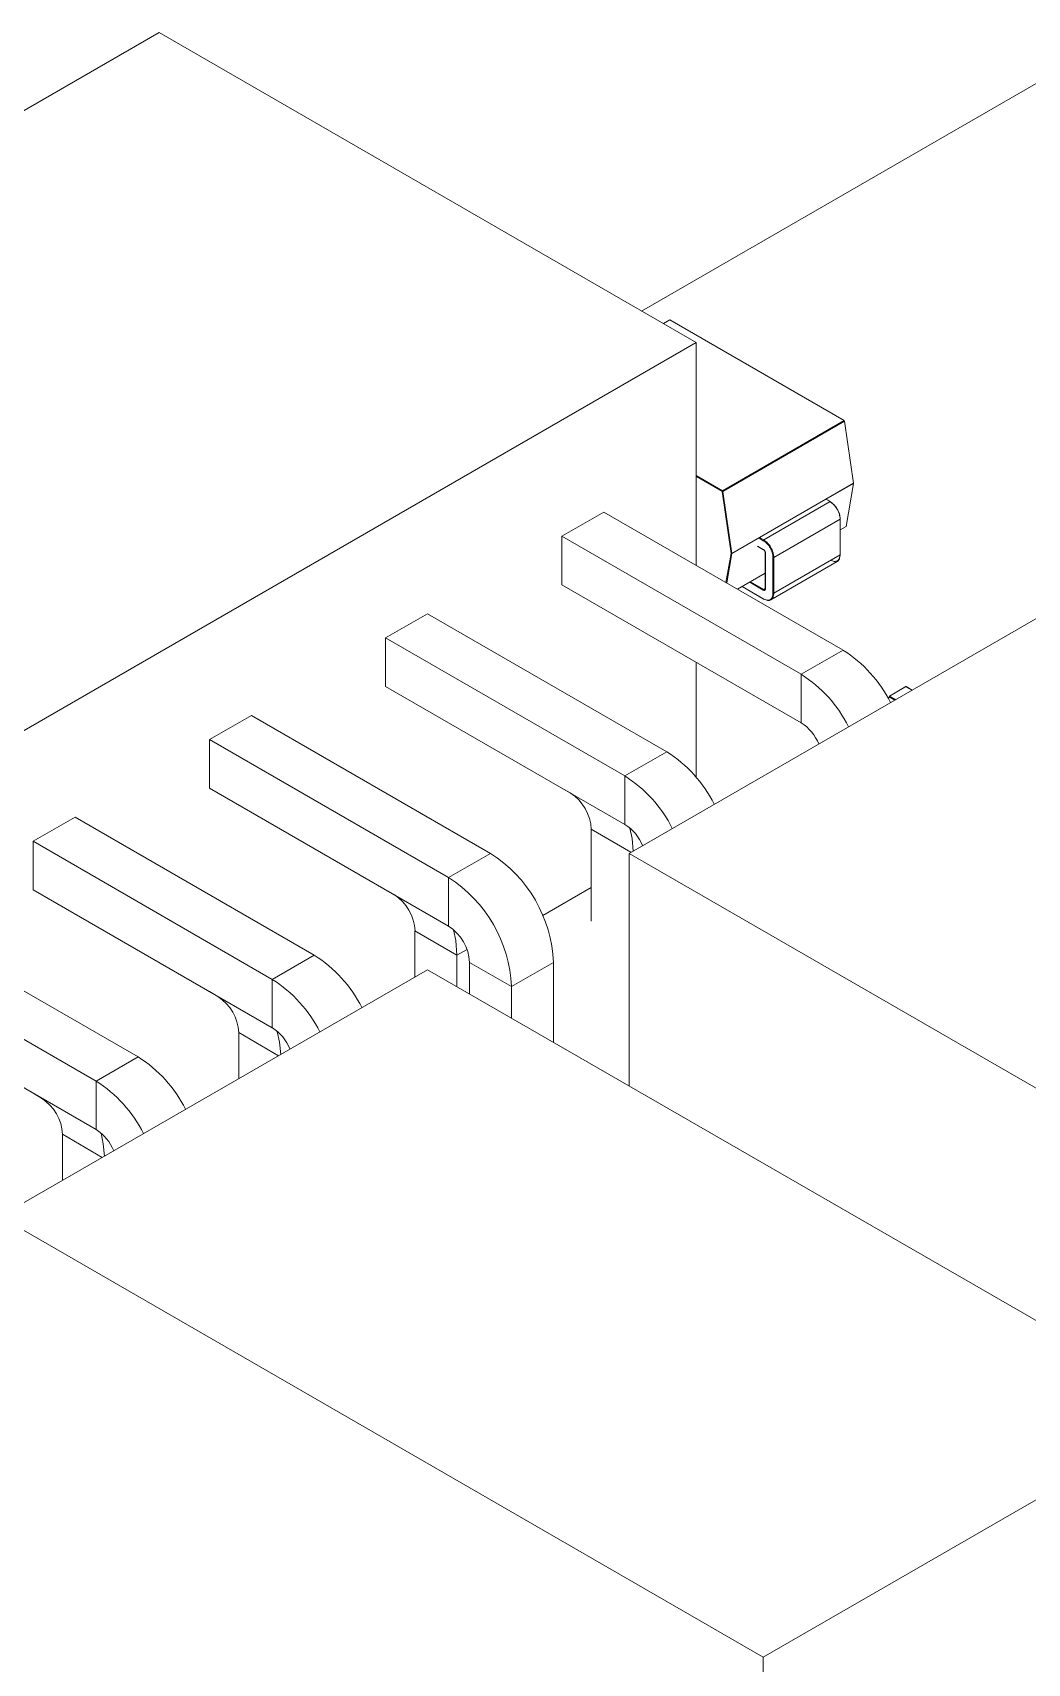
# Model space of a CAD drawing. Header units: millimetres. Extents: x -37 to 256, y 6 to 200.
# Drawn here: x 203.86 to 212.24, y 184.39 to 198.13 of the extents above; entities that cross this region are included whole.
import ezdxf

# ---------------------------------------------------------------- set-up
doc = ezdxf.new("R2010")
doc.units = ezdxf.units.MM

msp = doc.modelspace()

# ---------------------------------------------------------------- linework, layer by layer
at = {"color": 7, "linetype": 'Continuous', "lineweight": 15}
for p, q in [((204.927, 198.133), (201.568, 196.194)), ((209.452, 195.52), (204.927, 198.133)), ((212.715, 197.934), (208.993, 195.785)), ((209.231, 195.711), (209.176, 195.68)), ((210.699, 194.863), (209.231, 195.711)), ((201.603, 190.989), (209.452, 195.52)), ((209.452, 195.52), (209.452, 193.642)), ((209.674, 194.271), (210.699, 194.863)), ((209.677, 194.266), (210.703, 194.858)), ((210.778, 194.335), (210.703, 194.858)), ((209.452, 194.399), (209.674, 194.271)), ((209.452, 194.391), (209.67, 194.265)), ((209.746, 193.742), (209.67, 194.265)), ((209.677, 194.266), (209.753, 193.743)), ((209.753, 193.743), (210.778, 194.335)), ((210.547, 194.2), (210.778, 194.333)), ((210.715, 193.969), (210.778, 194.333)), ((210.778, 194.338), (210.778, 194.334)), ((210.021, 193.856), (210.58, 194.179)), ((210.583, 194.179), (210.547, 194.2)), ((208.674, 194.091), (208.321, 193.887)), ((210.69, 192.928), (208.674, 194.091)), ((210.106, 193.709), (210.665, 194.032)), ((210.665, 193.73), (210.665, 194.032)), ((210.666, 193.732), (210.666, 194.034)), ((210.666, 193.941), (210.715, 193.969)), ((208.321, 193.887), (208.321, 193.479)), ((210.336, 192.724), (208.321, 193.887)), ((209.753, 193.741), (209.984, 193.875)), ((209.703, 193.497), (209.746, 193.742)), ((209.71, 193.494), (209.753, 193.741)), ((209.746, 193.742), (209.753, 193.742)), ((209.971, 193.802), (210.019, 193.774)), ((210.034, 193.748), (210.034, 193.446)), ((210.036, 193.746), (210.036, 193.444)), ((210.099, 193.407), (210.099, 193.709)), ((210.665, 193.73), (210.106, 193.407)), ((210.106, 193.709), (210.106, 193.407)), ((209.801, 193.441), (210.034, 193.576)), ((210.081, 193.352), (210.64, 193.675)), ((210.336, 192.316), (208.321, 193.479)), ((209.839, 193.464), (210.018, 193.36)), ((209.839, 193.464), (210.021, 193.358)), ((210.018, 193.434), (209.903, 193.5)), ((210.021, 193.44), (209.91, 193.504)), ((210.031, 193.439), (210.035, 193.441)), ((212.493, 193.296), (208.887, 191.214)), ((207.189, 193.234), (206.836, 193.03)), ((209.205, 192.071), (207.189, 193.234)), ((206.836, 193.03), (206.836, 192.622)), ((208.851, 191.867), (206.836, 193.03)), ((210.336, 192.724), (210.69, 192.928)), ((209.452, 192.826), (209.452, 191.857)), ((208.851, 191.458), (206.836, 192.622)), ((210.336, 192.316), (210.336, 192.724)), ((211.219, 192.62), (211.081, 192.54)), ((211.22, 192.619), (211.082, 192.54)), ((211.271, 192.591), (211.221, 192.62)), ((211.07, 192.523), (211.084, 192.531)), ((211.08, 192.538), (211.08, 192.534)), ((211.08, 192.537), (211.08, 192.533)), ((211.08, 192.534), (211.08, 192.533)), ((211.08, 192.533), (211.084, 192.531)), ((211.084, 192.531), (211.125, 192.507)), ((205.705, 192.377), (205.351, 192.173)), ((207.72, 191.214), (205.705, 192.377)), ((205.351, 192.173), (205.351, 191.765)), ((207.366, 191.01), (205.351, 192.173)), ((208.851, 191.867), (209.205, 192.071)), ((207.366, 190.601), (205.351, 191.765)), ((208.321, 191.765), (208.321, 191.764)), ((208.392, 191.724), (208.321, 191.764)), ((208.851, 191.458), (208.851, 191.867)), ((204.22, 191.52), (203.866, 191.316)), ((206.235, 190.356), (204.22, 191.52)), ((208.568, 191.417), (208.568, 190.642)), ((203.866, 191.316), (203.866, 190.907)), ((205.881, 190.152), (203.866, 191.316)), ((207.366, 191.01), (207.72, 191.214)), ((208.887, 191.214), (215.321, 187.499)), ((208.887, 191.214), (208.887, 189.255)), ((207.366, 190.601), (207.366, 191.01)), ((205.881, 189.744), (203.866, 190.907)), ((206.836, 190.907), (206.836, 190.907)), ((206.907, 190.866), (206.836, 190.907)), ((208.159, 190.691), (208.568, 190.927)), ((204.75, 189.499), (202.735, 190.663)), ((207.083, 190.56), (207.437, 190.356)), ((207.083, 190.56), (207.083, 190.173)), ((204.396, 189.295), (202.381, 190.458)), ((205.881, 190.152), (206.235, 190.356)), ((207.437, 190.356), (207.437, 190.092)), ((207.543, 190.295), (207.897, 190.091)), ((207.543, 190.295), (207.543, 190.03)), ((207.897, 190.091), (208.25, 190.295)), ((208.25, 190.295), (208.25, 189.622)), ((207.189, 190.234), (203.583, 188.153)), ((205.881, 189.744), (205.881, 190.152)), ((213.624, 186.52), (207.189, 190.234)), ((204.396, 188.887), (202.381, 190.05)), ((205.351, 190.05), (205.351, 190.05)), ((205.422, 190.009), (205.351, 190.05)), ((207.897, 190.091), (207.897, 189.826)), ((205.598, 189.703), (205.598, 189.316)), ((204.396, 189.295), (204.75, 189.499)), ((204.396, 188.887), (204.396, 189.295)), ((203.866, 189.193), (203.866, 189.193)), ((203.937, 189.152), (203.866, 189.193)), ((204.114, 188.846), (204.114, 188.459)), ((203.583, 188.153), (210.018, 184.438)), ((210.018, 184.438), (213.624, 186.52)), ((210.018, 184.438), (210.018, 178.375))]:
    msp.add_line(p, q, dxfattribs=at)
at = {"color": 8, "linetype": 'Continuous', "lineweight": 15}
for p, q in [((210.545, 194.199), (210.58, 194.179)), ((209.98, 193.872), (209.979, 193.873)), ((210.018, 193.85), (209.982, 193.871)), ((210.021, 193.856), (209.986, 193.877)), ((210.018, 193.777), (209.97, 193.804)), ((210.034, 193.447), (210.021, 193.44)), ((211.27, 192.59), (211.22, 192.619)), ((211.129, 192.509), (211.08, 192.537)), ((211.082, 192.54), (211.133, 192.511)), ((208.392, 191.724), (208.392, 191.724)), ((208.568, 191.417), (208.903, 191.224)), ((206.907, 190.866), (206.907, 190.867)), ((207.437, 190.356), (207.522, 190.405)), ((205.422, 190.009), (205.422, 190.009)), ((205.598, 189.703), (205.934, 189.509)), ((203.937, 189.152), (203.937, 189.152)), ((204.114, 188.846), (204.449, 188.652))]:
    msp.add_line(p, q, dxfattribs=at)
at = {"color": 8, "linetype": 'Continuous', "lineweight": 15, "flags": 128}
for points in [[(211.219, 192.62), (211.219, 192.62), (211.219, 192.62), (211.22, 192.62), (211.22, 192.619), (211.22, 192.619)], [(211.22, 192.619), (211.22, 192.62), (211.221, 192.62), (211.221, 192.62), (211.221, 192.62), (211.221, 192.62)], [(211.08, 192.538), (211.08, 192.537), (211.08, 192.537), (211.08, 192.537), (211.08, 192.537), (211.08, 192.537)], [(211.081, 192.54), (211.081, 192.54), (211.081, 192.54), (211.082, 192.54), (211.082, 192.54), (211.082, 192.54)]]:
    msp.add_lwpolyline(points, dxfattribs=at)
at = {"color": 7, "linetype": 'Continuous', "lineweight": 15, "flags": 128}
for points in [[(208.922, 191.234), (208.912, 191.339), (208.893, 191.428)], [(207.437, 190.356), (207.427, 190.481), (207.408, 190.571)], [(205.952, 189.52), (205.942, 189.624), (205.923, 189.714)], [(204.467, 188.663), (204.457, 188.767), (204.438, 188.857)]]:
    msp.add_lwpolyline(points, dxfattribs=at)
at = {"color": 8, "linetype": 'Continuous', "lineweight": 15}
for centre, start, end in [((210.582, 194.177), 65.686, 125.6182), ((210.664, 194.034), 294.3747, 354.3052)]:
    msp.add_arc(centre, 0.00251, start, end, dxfattribs=at)
at = {"color": 7, "linetype": 'Continuous', "lineweight": 15}
for centre, radius, start, end in [((210.581, 194.177), 0.00252, 354.3796, 54.302), ((210.664, 194.034), 0.00251, 5.6948, 65.6253), ((210.026, 193.85), 0.00768, 122.6055, 177.3945), ((210.02, 193.776), 0.00245, 173.5671, 236.4687), ((210.037, 193.748), 0.00245, 183.5349, 246.4374), ((210.103, 193.716), 0.00769, 242.6097, 297.3903), ((210.664, 193.732), 0.00251, 294.3747, 354.3052), ((210.026, 193.433), 0.00768, 122.6055, 177.3945), ((210.037, 193.446), 0.00251, 185.6948, 245.6253), ((210.02, 193.36), 0.00218, 170.786, 309.2033), ((210.103, 193.414), 0.00769, 242.6097, 297.3903), ((210.099, 191.991), 1.107, 26.5573, 57.7937), ((209.746, 191.787), 1.107, 26.5573, 57.7937), ((211.22, 192.617), 0.0025, 60.0027, 119.9973), ((211.082, 192.538), 0.0025, 119.9973, 180), ((211.084, 192.537), 0.00384, 122.6055, 177.3945), ((210.13, 191.993), 0.383, 21.9758, 57.3539), ((208.614, 191.134), 1.107, 26.5573, 57.7937), ((208.261, 190.93), 1.107, 26.5573, 57.7937), ((208.185, 191.4), 0.384, 2.6055, 57.3945), ((208.645, 191.136), 0.383, 21.9758, 57.3539), ((207.099, 190.243), 1.153, 2.6055, 57.3945), ((206.745, 190.039), 1.153, 2.6055, 57.3945), ((206.7, 190.543), 0.384, 2.6055, 57.3945), ((207.159, 190.278), 0.384, 2.6055, 57.3945), ((205.645, 189.419), 1.107, 26.5573, 57.7937), ((205.291, 189.215), 1.107, 26.5573, 57.7937), ((205.215, 189.685), 0.384, 2.6055, 57.3945), ((205.675, 189.422), 0.383, 21.9758, 57.3539), ((204.16, 188.562), 1.107, 26.5573, 57.7937), ((203.806, 188.358), 1.107, 26.5573, 57.7937), ((203.73, 188.828), 0.384, 2.6055, 57.3945), ((204.19, 188.564), 0.383, 21.9758, 57.3539)]:
    msp.add_arc(centre, radius, start, end, dxfattribs=at)
for points in [[(210.665, 194.032), (210.664, 194.045), (210.661, 194.073), (210.641, 194.116), (210.613, 194.155), (210.591, 194.171), (210.58, 194.179)], [(210.021, 193.856), (210.033, 193.848), (210.055, 193.833), (210.083, 193.794), (210.102, 193.75), (210.105, 193.723), (210.106, 193.709)], [(210.021, 193.44), (210.023, 193.439), (210.027, 193.437), (210.032, 193.438), (210.035, 193.442), (210.035, 193.446), (210.036, 193.448)], [(210.106, 193.407), (210.105, 193.395), (210.102, 193.371), (210.083, 193.35), (210.055, 193.343), (210.033, 193.353), (210.021, 193.358)]]:
    msp.add_open_spline(points, degree=3, dxfattribs=at)
for points, knots in [([(210.584, 194.177), (210.594, 194.169), (210.615, 194.154), (210.643, 194.117), (210.658, 194.082), (210.664, 194.055), (210.665, 194.042), (210.665, 194.036)], [0, 0, 0, 0, 0.2496503, 0.4993433, 0.7490362, 0.8748785, 1, 1, 1, 1]), ([(210.099, 193.709), (210.098, 193.722), (210.096, 193.748), (210.077, 193.79), (210.054, 193.821), (210.034, 193.84), (210.023, 193.847), (210.018, 193.85)], [0, 0, 0, 0, 0.2496503, 0.4993433, 0.7490362, 0.8748785, 1, 1, 1, 1]), ([(210.036, 193.746), (210.036, 193.747), (210.035, 193.75), (210.034, 193.755), (210.033, 193.759), (210.03, 193.765), (210.026, 193.77), (210.021, 193.775), (210.019, 193.776), (210.018, 193.777)], [0, 0, 0, 0, 0.127349, 0.249677, 0.372433, 0.501009, 0.754646, 0.875927, 1, 1, 1, 1]), ([(210.019, 193.774), (210.02, 193.774), (210.022, 193.773), (210.026, 193.769), (210.03, 193.763), (210.033, 193.757), (210.034, 193.752), (210.034, 193.749), (210.034, 193.748)], [0, 0, 0, 0, 0.126288, 0.251198, 0.499998, 0.748799, 0.87371, 1, 1, 1, 1]), ([(210.665, 193.734), (210.664, 193.722), (210.661, 193.699), (210.642, 193.678), (210.62, 193.674), (210.6, 193.679), (210.589, 193.684), (210.584, 193.687)], [0, 0, 0, 0, 0.24965, 0.499343, 0.749036, 0.874878, 1, 1, 1, 1]), ([(210.64, 193.675), (210.64, 193.675), (210.649, 193.677), (210.661, 193.695), (210.663, 193.718), (210.665, 193.73)], [0, 0, 0, 0, 0.000102, 0.500051, 1, 1, 1, 1]), ([(210.036, 193.444), (210.036, 193.443), (210.035, 193.44), (210.034, 193.436), (210.031, 193.433), (210.028, 193.431), (210.025, 193.431), (210.021, 193.432), (210.019, 193.433), (210.018, 193.434)], [0, 0, 0, 0, 0.124073, 0.245354, 0.498991, 0.627567, 0.750323, 0.872651, 1, 1, 1, 1]), ([(210.018, 193.36), (210.029, 193.356), (210.05, 193.346), (210.077, 193.352), (210.092, 193.37), (210.098, 193.389), (210.099, 193.401), (210.099, 193.407)], [0, 0, 0, 0, 0.24965, 0.499343, 0.749036, 0.874879, 1, 1, 1, 1])]:
    msp.add_open_spline(points, degree=3, knots=knots, dxfattribs=at)

doc.saveas('drawing.dxf')
